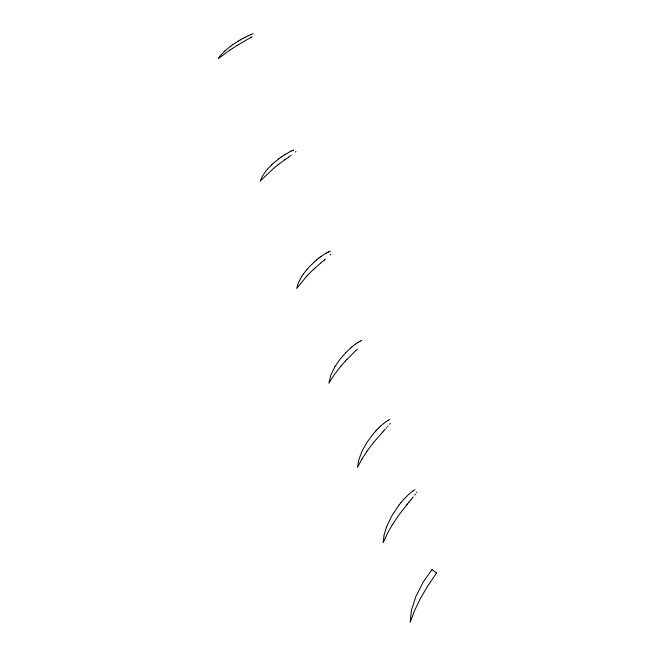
<?xml version="1.0" encoding="UTF-8"?>
<svg xmlns="http://www.w3.org/2000/svg" width="655" height="655" viewBox="0 0 655 655"><rect width="100%" height="100%" fill="white"/><g stroke="black" fill="none" stroke-linecap="round" stroke-linejoin="round"><path stroke-width="0.98" d="M386.556 526.825L384.084 535.029L383.134 542.725L387.441 533.416M386.581 526.767L391.78 515.894L398.862 505.251M387.473 533.35L392.173 525.007M334.869 366.816L330.849 375.184L328.867 383.134L334.533 374.332L341.001 366.006M362.027 458.926L357.507 467.383L358.924 459.384L362.19 450.828L367.201 441.986L373.702 433.34M334.926 366.71L339.732 359.636L345.668 352.767M362.059 458.868L366.898 451.328M392.214 524.95L398.617 515.379L406.771 504.833M301.546 276.762L298.451 282.723L296.649 288.487L306.884 275.992M301.578 276.721L303.306 274.093M416.867 492.077L416.572 492.535M366.931 451.27L373.448 442.633M436.582 572.953L427.535 586.348L420.453 598.408L414.599 610.534L410.186 622.25L411.422 610.362L415.81 596.672L423.228 582.025L432.071 569.457M303.371 274.003L307.089 269.23M219.793 56.477L218.475 58.451L229.799 50.165M219.859 56.387L221.21 54.692M415.434 494.132L414.73 495.065M398.911 505.185L400.966 502.606M265.75 171.307L262.352 176.31L260.15 181.132L273.389 168.54M265.807 171.225L267.6 169.08M413.19 497.006L412.675 497.644M390.339 423.441L389.651 424.268M373.53 442.534L382.463 432.259M406.812 504.784L407.549 503.875M412.216 498.209L412.584 497.751M407.59 503.826L408.859 502.287M411.373 499.233L411.807 498.709M411.274 499.356L408.9 502.238M401.016 502.541L403.66 499.478M341.083 365.916L345.341 361.134M221.259 54.635L224.894 50.902M307.17 269.131L314.22 261.959M373.759 433.283L375.798 430.974M267.666 168.998L271.498 165.011M388.022 426.143L387.588 426.626M386.311 428.042L386.704 427.609M403.709 499.421L405.265 497.759M382.512 432.21L383.674 430.941M383.912 430.679L385.345 429.107M375.855 430.916L376.797 429.909M345.422 361.044L346.921 359.448M306.925 275.952L309.299 273.503M347.011 359.349L355.657 350.712M376.854 429.852L378.492 428.173M405.322 497.702L408.753 494.369M345.717 352.717L350.441 348.206M309.381 273.422L313.729 269.246M378.549 428.124L380.105 426.626M330.865 254.246L330.194 254.885M355.943 350.433L357.278 349.131M271.579 164.929L273.086 163.529M380.154 426.577L380.719 426.053M313.81 269.164L315.342 267.772M224.96 50.836L230.928 45.965M380.776 426.004L383.601 423.572M315.432 267.69L320.434 263.31M273.184 163.447L278.694 158.919M408.81 494.32L412.249 491.504M314.269 261.91L316.308 260.15M350.499 348.157L352.046 346.831M295.945 151.559L295.372 152.05M320.475 263.269L324.323 260.01M324.462 259.888L325.502 259.012M316.357 260.101L317.298 259.331M352.103 346.79L352.668 346.323M273.479 168.474L277.925 164.929M317.356 259.282L318.985 257.996M352.726 346.274L355.55 344.121M383.658 423.523L385.926 421.795M278.015 164.864L279.57 163.676M319.042 257.955L320.59 256.801M278.743 158.878L280.782 157.397M279.669 163.603L284.753 159.869M231.01 45.899L232.558 44.794M291.483 155.03L290.984 155.391M412.314 491.455L412.765 491.135M320.639 256.76L321.204 256.359M284.794 159.836L286.505 158.608M290.075 156.054L288.781 156.979M355.608 344.072L357.884 342.524M286.546 158.584L288.536 157.159M386.032 421.714L388.219 420.281M280.831 157.356L281.773 156.701M321.261 256.318L325.748 253.411M232.648 44.728L238.232 41.109M412.822 491.094L413.338 490.742M281.822 156.668L285.048 154.555M229.84 50.14L232.378 48.47M413.452 490.66L413.87 490.399M232.468 48.413L237.053 45.539M357.99 342.459L359.079 341.787M285.105 154.523L285.67 154.179M237.143 45.49L238.739 44.515M285.727 154.138L288.536 152.517M238.281 41.077L240.328 39.873M251.995 36.745L251.135 37.27M238.829 44.458L250.341 37.728M251.053 37.31L250.382 37.712M388.333 420.207L388.751 419.97M359.177 341.738L359.603 341.492M325.854 253.346L326.419 253.026M240.377 39.849L243.005 38.391M414.492 490.03L415.033 489.735M326.526 252.961L327.615 252.371M359.775 341.394L360.185 341.173M288.601 152.484L290.198 151.632M243.054 38.358L244.602 37.548M360.324 341.091L360.725 340.887M327.68 252.339L328.139 252.101M244.651 37.523L245.216 37.237M389.373 419.634L389.921 419.364M290.312 151.575L290.869 151.297M245.273 37.204L248.073 35.845M328.311 252.019L328.72 251.815M290.976 151.239L292.065 150.724M328.843 251.757L329.26 251.569M248.22 35.771L249.285 35.288M292.13 150.691L292.589 150.486M361.355 340.584L361.904 340.338M292.785 150.396L293.17 150.232M249.842 35.042L250.398 34.805M250.505 34.756L251.585 34.306M293.284 150.183L293.71 150.011M329.891 251.291L330.439 251.078M251.651 34.281L252.109 34.101M252.805 33.831L253.215 33.675M436.541 572.978A59.065 40.897 -11.6 0 1 432.046 569.473"/></g></svg>
